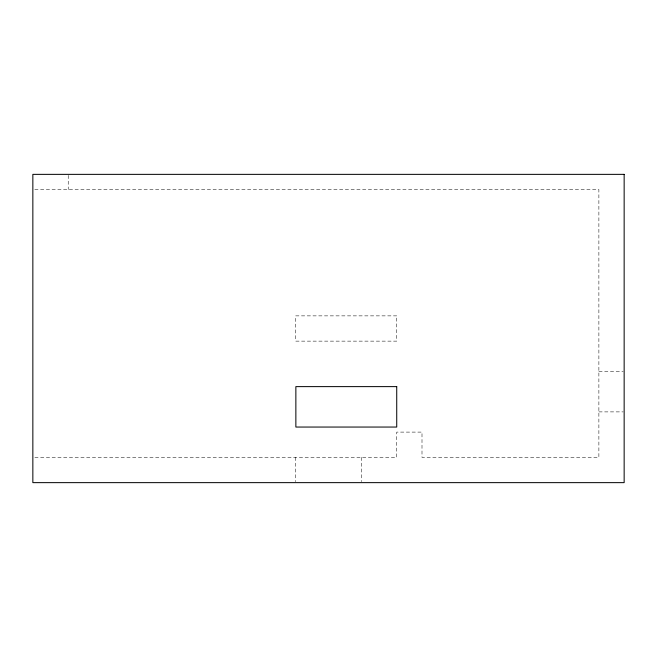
<?xml version="1.0" encoding="UTF-8"?>
<svg xmlns="http://www.w3.org/2000/svg" width="657" height="657" viewBox="0 0 657 657"><rect width="100%" height="100%" fill="white"/><g stroke="black" fill="none" stroke-linecap="round" stroke-linejoin="round"><path stroke-width="0.49" stroke-dasharray="3.29 2.46" d="M34.78 189.52L598.88 189.52L598.88 457.371L421.999 457.371L421.999 432.101L396.729 432.101L396.729 457.371L34.87 457.371M598.88 371.46L623.181 371.46M598.88 411.89L623.181 411.89M361.35 457.371L361.35 481.671M295.65 457.371L295.65 481.671M68.229 175.37L68.229 189.52M396.729 315.869L295.65 315.869L295.65 341.131L396.729 341.131L396.729 315.869"/><path stroke-width="0.99" d="M624.15 174.36L32.85 174.36L32.85 482.64L624.15 482.64L624.15 174.36M396.729 386.62L295.864 386.62L295.864 427.05L396.729 427.05L396.729 386.62"/></g></svg>
